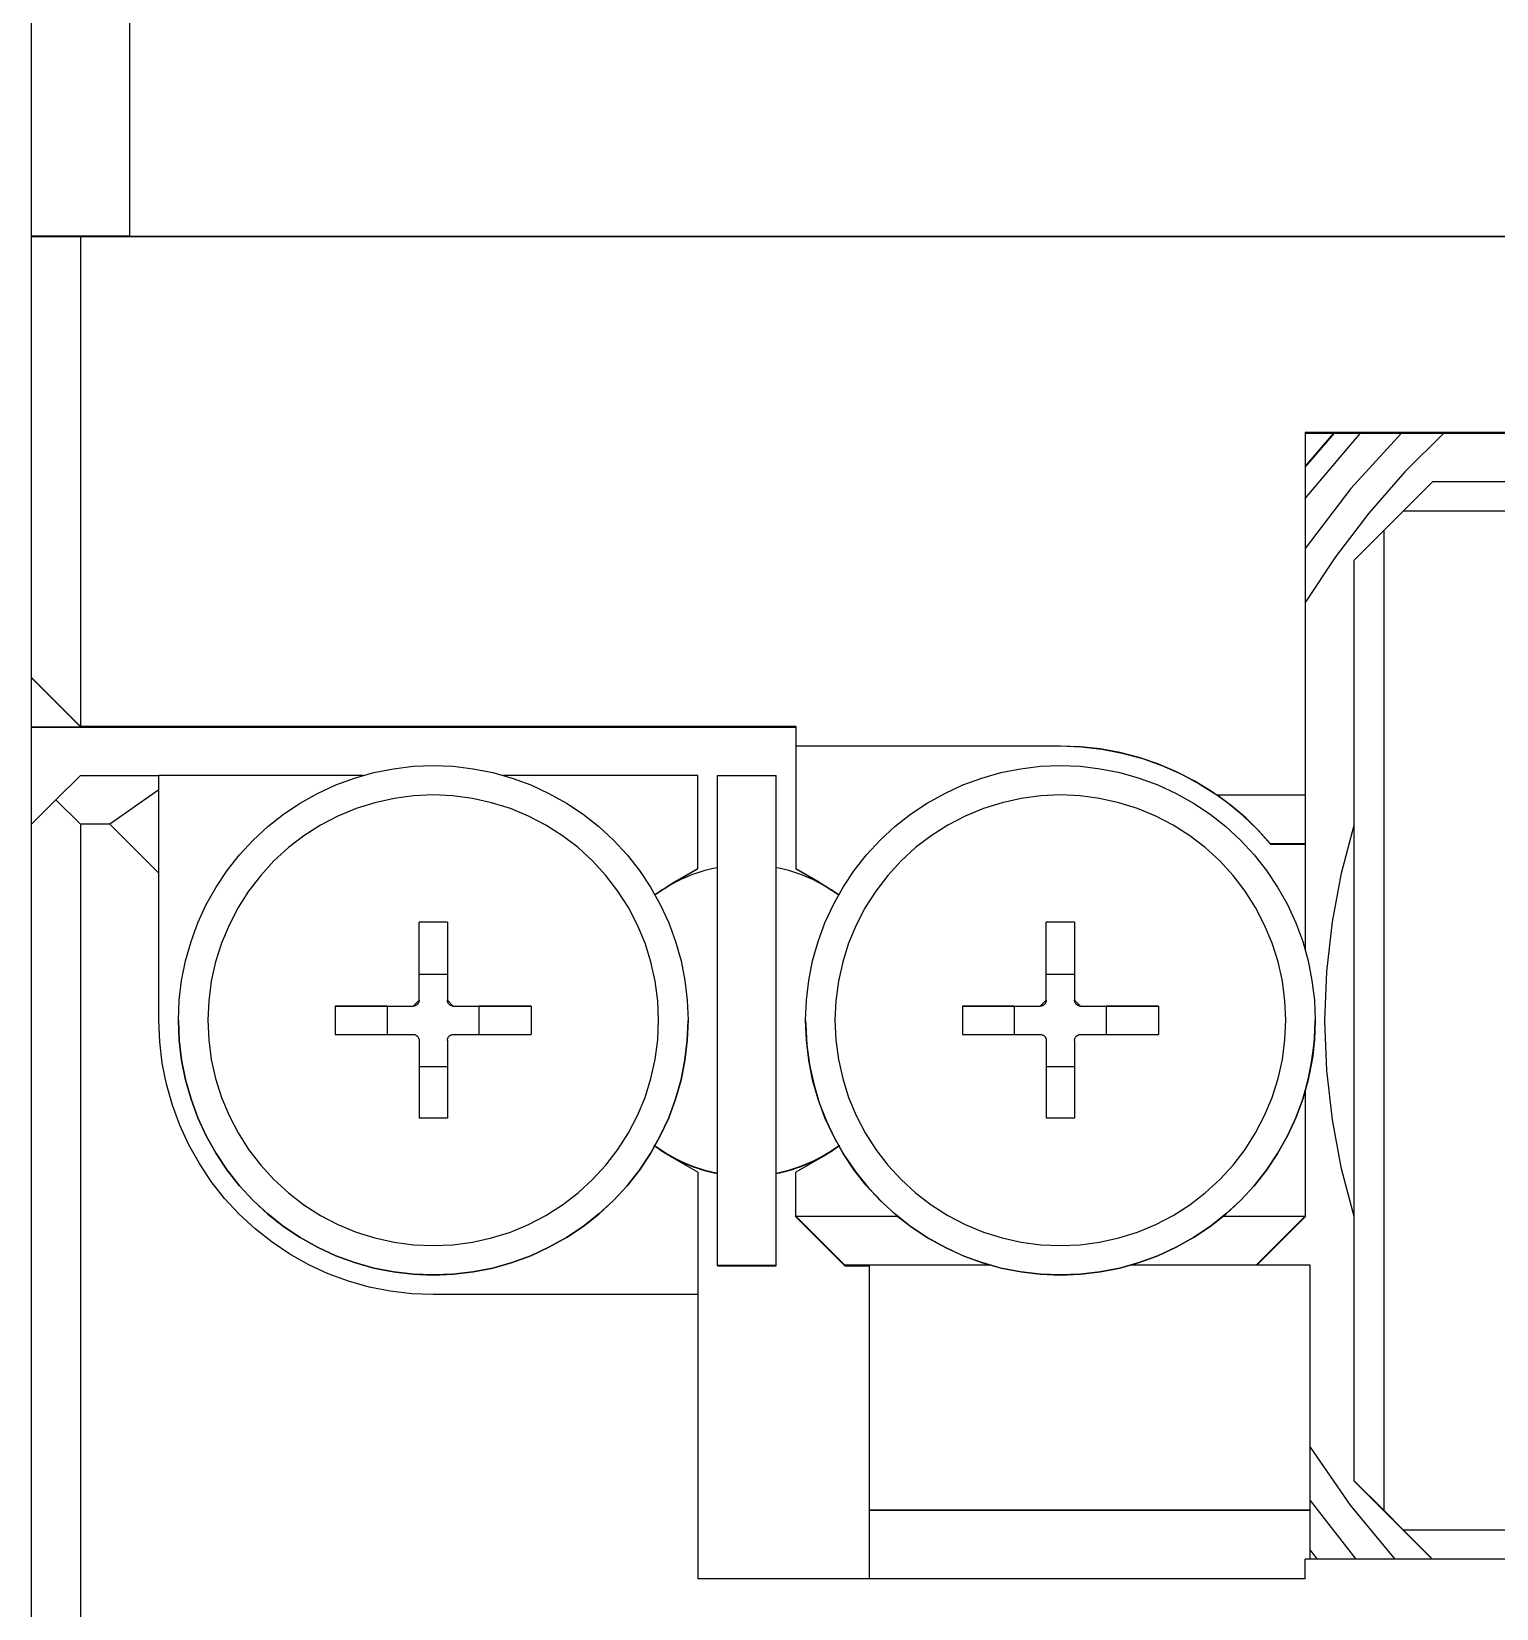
# Model space of a CAD drawing. Extents: x 0 to 634, y -8 to 556.
# Drawn here: x 575.53 to 590.48, y 264.28 to 280.38 of the extents above; entities that cross this region are included whole.
import ezdxf

# ---------------------------------------------------------------- set-up
doc = ezdxf.new("R2010")
doc.units = 0
doc.header["$LTSCALE"] = 0.5
doc.layers.add('MSM_CONTINUOUS', color=7, linetype='CONTINUOUS')

msp = doc.modelspace()

# ---------------------------------------------------------------- linework, layer by layer
at = {"layer": 'MSM_CONTINUOUS'}
for p, q in [((575.526, 278.287), (575.526, 309.287)), ((576.526, 309.287), (576.526, 278.287)), ((576.526, 278.287), (575.526, 278.287)), ((575.526, 273.777), (575.526, 278.287)), ((575.526, 278.283), (615.526, 278.283)), ((576.026, 278.283), (576.026, 273.277)), ((576.526, 278.287), (614.526, 278.287)), ((602.526, 276.283), (588.526, 276.283)), ((588.526, 276.283), (588.526, 270.997)), ((588.526, 275.934), (588.818, 276.277)), ((588.819, 276.277), (588.526, 275.933)), ((588.526, 275.609), (589.09, 276.277)), ((588.526, 276.277), (602.526, 276.277)), ((588.99, 275.71), (589.507, 276.277)), ((589.938, 276.277), (589.542, 275.882)), ((589.542, 275.882), (589.173, 275.46)), ((589.526, 275.481), (589.826, 275.781)), ((589.826, 275.781), (601.226, 275.781)), ((588.99, 275.71), (588.526, 275.098)), ((589.173, 275.46), (588.834, 275.015)), ((589.526, 275.481), (589.326, 275.281)), ((601.526, 275.481), (589.526, 275.481)), ((589.026, 274.981), (589.326, 275.281)), ((589.326, 275.281), (589.326, 265.281)), ((588.834, 275.015), (588.526, 274.547)), ((589.026, 265.579), (589.026, 274.981)), ((575.526, 273.783), (576.026, 273.283)), ((576.026, 273.277), (575.526, 273.777)), ((576.026, 273.277), (575.526, 273.777)), ((575.526, 250.768), (575.526, 273.777)), ((575.526, 273.277), (576.026, 273.277)), ((575.526, 273.276), (583.326, 273.276)), ((583.326, 273.283), (576.026, 273.283)), ((583.326, 273.277), (576.026, 273.277)), ((576.526, 273.282), (576.536, 273.282)), ((576.538, 273.282), (576.526, 273.282)), ((576.526, 273.278), (576.536, 273.278)), ((576.536, 273.278), (576.526, 273.278)), ((576.536, 273.282), (576.563, 273.282)), ((576.536, 273.278), (576.563, 273.278)), ((576.563, 273.278), (576.536, 273.278)), ((576.572, 273.282), (576.538, 273.282)), ((576.563, 273.282), (576.609, 273.282)), ((576.563, 273.278), (576.609, 273.278)), ((576.609, 273.278), (576.563, 273.278)), ((576.629, 273.282), (576.572, 273.282)), ((576.609, 273.282), (576.673, 273.282)), ((576.609, 273.278), (576.673, 273.278)), ((576.673, 273.278), (576.609, 273.278)), ((576.707, 273.282), (576.629, 273.282)), ((576.673, 273.282), (576.755, 273.282)), ((576.673, 273.278), (576.755, 273.278)), ((576.755, 273.278), (576.673, 273.278)), ((576.808, 273.282), (576.707, 273.282)), ((576.755, 273.282), (576.853, 273.282)), ((576.755, 273.278), (576.853, 273.278)), ((576.853, 273.278), (576.755, 273.278)), ((576.928, 273.282), (576.808, 273.282)), ((576.853, 273.282), (576.969, 273.282)), ((576.853, 273.278), (576.969, 273.277)), ((576.969, 273.278), (576.853, 273.278)), ((577.069, 273.282), (576.928, 273.282)), ((576.969, 273.282), (577.099, 273.282)), ((577.099, 273.278), (576.969, 273.278)), ((576.969, 273.277), (577.099, 273.277)), ((577.228, 273.282), (577.069, 273.282)), ((577.099, 273.282), (577.245, 273.282)), ((577.245, 273.278), (577.099, 273.278)), ((577.099, 273.277), (577.245, 273.277)), ((577.405, 273.282), (577.228, 273.282)), ((577.245, 273.282), (577.405, 273.282)), ((577.405, 273.278), (577.245, 273.278)), ((577.245, 273.277), (577.405, 273.277)), ((577.405, 273.282), (577.578, 273.282)), ((577.598, 273.282), (577.405, 273.282)), ((577.578, 273.278), (577.405, 273.278)), ((577.405, 273.277), (577.578, 273.277)), ((577.578, 273.282), (577.763, 273.282)), ((577.763, 273.278), (577.578, 273.278)), ((577.578, 273.277), (577.763, 273.277)), ((577.806, 273.282), (577.598, 273.282)), ((577.763, 273.282), (577.959, 273.282)), ((577.959, 273.278), (577.763, 273.278)), ((577.763, 273.277), (577.959, 273.277)), ((578.026, 273.282), (577.806, 273.282)), ((577.959, 273.282), (578.165, 273.282)), ((578.165, 273.278), (577.959, 273.278)), ((577.959, 273.277), (578.165, 273.277)), ((578.259, 273.282), (578.026, 273.282)), ((578.165, 273.282), (578.378, 273.282)), ((578.378, 273.278), (578.165, 273.278)), ((578.165, 273.277), (578.378, 273.277)), ((578.5, 273.282), (578.259, 273.282)), ((578.378, 273.282), (578.599, 273.282)), ((578.599, 273.278), (578.378, 273.278)), ((578.378, 273.277), (578.599, 273.277)), ((578.75, 273.282), (578.5, 273.282)), ((578.599, 273.282), (578.826, 273.282)), ((578.826, 273.278), (578.599, 273.278)), ((578.599, 273.277), (578.826, 273.277)), ((579.006, 273.282), (578.75, 273.282)), ((578.826, 273.282), (579.057, 273.282)), ((579.057, 273.278), (578.826, 273.278)), ((578.826, 273.277), (579.057, 273.277)), ((579.265, 273.282), (579.006, 273.282)), ((579.057, 273.282), (579.291, 273.282)), ((579.291, 273.278), (579.057, 273.278)), ((579.057, 273.277), (579.291, 273.277)), ((579.526, 273.282), (579.265, 273.282)), ((579.291, 273.282), (579.526, 273.282)), ((579.526, 273.278), (579.291, 273.278)), ((579.291, 273.277), (579.526, 273.277)), ((579.788, 273.282), (579.526, 273.282)), ((579.526, 273.282), (579.762, 273.282)), ((579.762, 273.278), (579.526, 273.278)), ((579.526, 273.277), (579.762, 273.277)), ((579.762, 273.282), (579.996, 273.282)), ((579.996, 273.278), (579.762, 273.278)), ((579.762, 273.277), (579.996, 273.277)), ((580.047, 273.282), (579.788, 273.282)), ((579.996, 273.282), (580.227, 273.282)), ((580.227, 273.278), (579.996, 273.278)), ((579.996, 273.277), (580.227, 273.277)), ((580.303, 273.282), (580.047, 273.282)), ((580.227, 273.282), (580.454, 273.282)), ((580.454, 273.278), (580.227, 273.278)), ((580.227, 273.277), (580.454, 273.277)), ((580.553, 273.282), (580.303, 273.282)), ((580.454, 273.282), (580.675, 273.282)), ((580.675, 273.278), (580.454, 273.278)), ((580.454, 273.277), (580.675, 273.277)), ((580.794, 273.282), (580.553, 273.282)), ((580.675, 273.282), (580.888, 273.282)), ((580.888, 273.278), (580.675, 273.278)), ((580.675, 273.277), (580.888, 273.277)), ((581.026, 273.282), (580.794, 273.282)), ((580.888, 273.282), (581.094, 273.282)), ((581.094, 273.278), (580.888, 273.278)), ((580.888, 273.277), (581.094, 273.277)), ((581.247, 273.282), (581.026, 273.282)), ((581.094, 273.282), (581.29, 273.282)), ((581.29, 273.278), (581.094, 273.278)), ((581.094, 273.277), (581.29, 273.277)), ((581.455, 273.282), (581.247, 273.282)), ((581.29, 273.282), (581.475, 273.282)), ((581.475, 273.278), (581.29, 273.278)), ((581.29, 273.277), (581.475, 273.277)), ((581.648, 273.282), (581.455, 273.282)), ((581.475, 273.282), (581.648, 273.282)), ((581.648, 273.278), (581.475, 273.278)), ((581.475, 273.277), (581.648, 273.277)), ((581.648, 273.282), (581.808, 273.282)), ((581.825, 273.282), (581.648, 273.282)), ((581.808, 273.278), (581.648, 273.278)), ((581.648, 273.277), (581.808, 273.277)), ((581.808, 273.282), (581.954, 273.282)), ((581.954, 273.278), (581.808, 273.278)), ((581.808, 273.277), (581.954, 273.277)), ((581.984, 273.282), (581.825, 273.282)), ((581.954, 273.282), (582.084, 273.282)), ((582.084, 273.278), (581.954, 273.278)), ((581.954, 273.277), (582.084, 273.277)), ((582.125, 273.282), (581.984, 273.282)), ((582.084, 273.282), (582.199, 273.282)), ((582.084, 273.277), (582.199, 273.278)), ((582.199, 273.278), (582.084, 273.278)), ((582.245, 273.282), (582.125, 273.282)), ((582.199, 273.282), (582.298, 273.282)), ((582.199, 273.278), (582.298, 273.278)), ((582.298, 273.278), (582.199, 273.278)), ((582.346, 273.282), (582.245, 273.282)), ((582.298, 273.282), (582.38, 273.282)), ((582.298, 273.278), (582.38, 273.278)), ((582.38, 273.278), (582.298, 273.278)), ((582.424, 273.282), (582.346, 273.282)), ((582.38, 273.282), (582.444, 273.282)), ((582.38, 273.278), (582.444, 273.278)), ((582.444, 273.278), (582.38, 273.278)), ((582.481, 273.282), (582.424, 273.282)), ((582.444, 273.282), (582.49, 273.282)), ((582.444, 273.278), (582.49, 273.278)), ((582.49, 273.278), (582.444, 273.278)), ((582.515, 273.282), (582.481, 273.282)), ((582.49, 273.282), (582.517, 273.282)), ((582.49, 273.278), (582.517, 273.278)), ((582.517, 273.278), (582.49, 273.278)), ((582.526, 273.282), (582.515, 273.282)), ((582.517, 273.282), (582.526, 273.282)), ((582.517, 273.278), (582.526, 273.278)), ((582.526, 273.278), (582.517, 273.278)), ((583.326, 273.283), (583.326, 271.827)), ((583.326, 273.083), (586.026, 273.083)), ((586.026, 273.082), (583.326, 273.082)), ((586.026, 273.083), (586.239, 273.075)), ((586.026, 273.083), (586.026, 273.082)), ((586.23, 273.075), (586.026, 273.082)), ((586.432, 273.053), (586.23, 273.075)), ((586.239, 273.075), (586.45, 273.05)), ((586.632, 273.016), (586.432, 273.053)), ((586.45, 273.05), (586.658, 273.01)), ((586.829, 272.965), (586.632, 273.016)), ((586.658, 273.01), (586.863, 272.955)), ((579.02, 272.811), (579.22, 272.851)), ((579.22, 272.851), (579.422, 272.875)), ((579.422, 272.875), (579.626, 272.883)), ((579.626, 272.883), (579.83, 272.875)), ((579.83, 272.875), (580.033, 272.851)), ((580.033, 272.851), (580.233, 272.811)), ((585.42, 272.811), (585.62, 272.851)), ((585.62, 272.851), (585.822, 272.875)), ((585.822, 272.875), (586.026, 272.883)), ((586.026, 272.883), (586.23, 272.875)), ((586.23, 272.875), (586.433, 272.851)), ((586.433, 272.851), (586.633, 272.811)), ((587.022, 272.899), (586.829, 272.965)), ((586.863, 272.955), (587.063, 272.884)), ((587.21, 272.82), (587.022, 272.899)), ((587.063, 272.884), (587.257, 272.798)), ((575.776, 272.533), (576.026, 272.783)), ((576.026, 272.783), (576.826, 272.783)), ((576.826, 270.283), (576.826, 272.783)), ((578.912, 272.782), (576.826, 272.782)), ((578.446, 272.599), (578.632, 272.685)), ((578.632, 272.685), (578.823, 272.755)), ((578.823, 272.755), (579.02, 272.811)), ((580.233, 272.811), (580.43, 272.755)), ((582.326, 272.782), (580.341, 272.782)), ((580.43, 272.755), (580.621, 272.685)), ((580.621, 272.685), (580.807, 272.599)), ((582.326, 271.828), (582.326, 272.782)), ((582.526, 272.782), (583.126, 272.782)), ((582.526, 267.778), (582.526, 272.782)), ((583.126, 267.778), (583.126, 272.782)), ((584.846, 272.599), (585.032, 272.685)), ((585.032, 272.685), (585.223, 272.755)), ((585.223, 272.755), (585.42, 272.811)), ((586.633, 272.811), (586.83, 272.755)), ((586.83, 272.755), (587.021, 272.685)), ((587.021, 272.685), (587.207, 272.599)), ((587.391, 272.727), (587.21, 272.82)), ((587.257, 272.798), (587.444, 272.697)), ((587.565, 272.622), (587.391, 272.727)), ((587.444, 272.697), (587.623, 272.583)), ((575.776, 272.533), (575.526, 272.283)), ((576.026, 272.283), (575.776, 272.533)), ((576.826, 272.636), (576.326, 272.283)), ((578.268, 272.499), (578.446, 272.599)), ((579.227, 272.548), (579.031, 272.504)), ((579.426, 272.574), (579.227, 272.548)), ((579.626, 272.583), (579.426, 272.574)), ((579.827, 272.574), (579.626, 272.583)), ((580.026, 272.548), (579.827, 272.574)), ((580.222, 272.504), (580.026, 272.548)), ((580.807, 272.599), (580.985, 272.499)), ((584.668, 272.499), (584.846, 272.599)), ((585.627, 272.548), (585.431, 272.504)), ((585.826, 272.574), (585.627, 272.548)), ((586.026, 272.583), (585.826, 272.574)), ((586.227, 272.574), (586.026, 272.583)), ((586.426, 272.548), (586.227, 272.574)), ((586.622, 272.504), (586.426, 272.548)), ((587.207, 272.599), (587.385, 272.499)), ((587.731, 272.504), (587.565, 272.622)), ((587.772, 272.472), (587.623, 272.583)), ((587.623, 272.583), (588.526, 272.583)), ((577.938, 272.26), (578.098, 272.386)), ((578.098, 272.386), (578.268, 272.499)), ((578.654, 272.367), (578.476, 272.274)), ((578.84, 272.444), (578.654, 272.367)), ((579.031, 272.504), (578.84, 272.444)), ((580.413, 272.444), (580.222, 272.504)), ((580.599, 272.367), (580.413, 272.444)), ((580.776, 272.274), (580.599, 272.367)), ((580.985, 272.499), (581.155, 272.386)), ((581.155, 272.386), (581.315, 272.26)), ((584.338, 272.26), (584.498, 272.386)), ((584.498, 272.386), (584.668, 272.499)), ((585.054, 272.367), (584.876, 272.274)), ((585.24, 272.444), (585.054, 272.367)), ((585.431, 272.504), (585.24, 272.444)), ((586.813, 272.444), (586.622, 272.504)), ((586.999, 272.367), (586.813, 272.444)), ((587.176, 272.274), (586.999, 272.367)), ((587.385, 272.499), (587.555, 272.386)), ((587.555, 272.386), (587.715, 272.26)), ((587.888, 272.374), (587.731, 272.504)), ((587.914, 272.351), (587.772, 272.472)), ((588.035, 272.234), (587.888, 272.374)), ((576.026, 272.283), (576.026, 260.783)), ((576.326, 272.283), (576.026, 272.283)), ((576.326, 272.283), (576.826, 271.783)), ((577.788, 272.121), (577.938, 272.26)), ((578.476, 272.274), (578.307, 272.167)), ((580.946, 272.167), (580.776, 272.274)), ((581.315, 272.26), (581.465, 272.121)), ((584.188, 272.121), (584.338, 272.26)), ((584.876, 272.274), (584.707, 272.167)), ((587.346, 272.167), (587.176, 272.274)), ((587.715, 272.26), (587.865, 272.121)), ((588.047, 272.221), (587.914, 272.351)), ((588.171, 272.082), (588.035, 272.234)), ((588.171, 272.083), (588.047, 272.221)), ((588.896, 271.784), (589.026, 272.274)), ((577.649, 271.971), (577.788, 272.121)), ((578.148, 272.045), (578, 271.909)), ((578.307, 272.167), (578.148, 272.045)), ((581.105, 272.045), (580.946, 272.167)), ((581.253, 271.909), (581.105, 272.045)), ((581.465, 272.121), (581.604, 271.971)), ((584.049, 271.971), (584.188, 272.121)), ((584.548, 272.045), (584.4, 271.909)), ((584.707, 272.167), (584.548, 272.045)), ((587.505, 272.045), (587.346, 272.167)), ((587.653, 271.909), (587.505, 272.045)), ((587.865, 272.121), (588.004, 271.971)), ((588.171, 272.083), (588.171, 272.082)), ((588.526, 272.083), (588.171, 272.083)), ((588.171, 272.082), (588.526, 272.082)), ((577.523, 271.811), (577.649, 271.971)), ((578, 271.909), (577.865, 271.761)), ((581.388, 271.761), (581.253, 271.909)), ((581.604, 271.971), (581.73, 271.811)), ((583.923, 271.811), (584.049, 271.971)), ((584.4, 271.909), (584.265, 271.761)), ((587.788, 271.761), (587.653, 271.909)), ((588.004, 271.971), (588.13, 271.811)), ((577.41, 271.641), (577.523, 271.811)), ((577.865, 271.761), (577.742, 271.602)), ((581.511, 271.602), (581.388, 271.761)), ((581.73, 271.811), (581.843, 271.641)), ((582.066, 271.683), (582.326, 271.833)), ((582.066, 271.678), (582.326, 271.828)), ((583.326, 271.833), (583.55, 271.704)), ((583.326, 271.827), (583.55, 271.699)), ((583.81, 271.641), (583.923, 271.811)), ((584.265, 271.761), (584.142, 271.602)), ((587.911, 271.602), (587.788, 271.761)), ((588.13, 271.811), (588.243, 271.641)), ((588.802, 271.286), (588.896, 271.784)), ((577.31, 271.463), (577.41, 271.641)), ((577.742, 271.602), (577.635, 271.433)), ((581.618, 271.433), (581.511, 271.602)), ((581.843, 271.641), (581.943, 271.463)), ((581.888, 271.565), (582.066, 271.683)), ((581.985, 271.628), (582.066, 271.678)), ((582.066, 271.683), (582.066, 271.678)), ((583.55, 271.704), (583.765, 271.565)), ((583.55, 271.699), (583.55, 271.704)), ((583.55, 271.699), (583.668, 271.628)), ((583.71, 271.463), (583.81, 271.641)), ((584.142, 271.602), (584.035, 271.433)), ((588.018, 271.433), (587.911, 271.602)), ((588.243, 271.641), (588.343, 271.463)), ((577.224, 271.278), (577.31, 271.463)), ((577.635, 271.433), (577.542, 271.255)), ((581.711, 271.255), (581.618, 271.433)), ((581.943, 271.463), (582.029, 271.278)), ((583.624, 271.278), (583.71, 271.463)), ((584.035, 271.433), (583.942, 271.255)), ((588.111, 271.255), (588.018, 271.433)), ((588.343, 271.463), (588.429, 271.278)), ((577.154, 271.086), (577.224, 271.278)), ((577.542, 271.255), (577.465, 271.069)), ((579.771, 271.283), (579.481, 271.283)), ((579.481, 270.487), (579.481, 271.283)), ((579.771, 271.283), (579.771, 270.487)), ((581.788, 271.069), (581.711, 271.255)), ((582.029, 271.278), (582.099, 271.086)), ((583.554, 271.086), (583.624, 271.278)), ((583.942, 271.255), (583.865, 271.069)), ((586.171, 271.283), (585.881, 271.283)), ((585.881, 270.487), (585.881, 271.283)), ((586.171, 271.283), (586.171, 270.487)), ((588.188, 271.069), (588.111, 271.255)), ((588.429, 271.278), (588.499, 271.086)), ((588.745, 270.782), (588.802, 271.286)), ((577.098, 270.89), (577.154, 271.086)), ((577.465, 271.069), (577.405, 270.878)), ((581.848, 270.878), (581.788, 271.069)), ((582.099, 271.086), (582.155, 270.89)), ((583.498, 270.89), (583.554, 271.086)), ((583.865, 271.069), (583.805, 270.878)), ((588.248, 270.878), (588.188, 271.069)), ((588.499, 271.086), (588.555, 270.89)), ((577.058, 270.689), (577.098, 270.89)), ((577.405, 270.878), (577.361, 270.682)), ((579.481, 270.752), (579.771, 270.752)), ((581.892, 270.682), (581.848, 270.878)), ((582.155, 270.89), (582.194, 270.689)), ((583.458, 270.689), (583.498, 270.89)), ((583.805, 270.878), (583.761, 270.682)), ((585.881, 270.752), (586.171, 270.752)), ((588.292, 270.682), (588.248, 270.878)), ((588.555, 270.89), (588.594, 270.689)), ((588.726, 270.276), (588.745, 270.782)), ((577.034, 270.487), (577.058, 270.689)), ((577.361, 270.682), (577.335, 270.483)), ((581.918, 270.483), (581.892, 270.682)), ((582.194, 270.689), (582.218, 270.487)), ((583.434, 270.487), (583.458, 270.689)), ((583.761, 270.682), (583.735, 270.483)), ((588.318, 270.483), (588.292, 270.682)), ((588.594, 270.689), (588.618, 270.487)), ((577.026, 270.283), (577.034, 270.487)), ((577.335, 270.483), (577.326, 270.283)), ((578.626, 270.428), (579.421, 270.428)), ((578.626, 270.428), (578.626, 270.138)), ((579.156, 270.427), (578.626, 270.428)), ((579.156, 270.427), (579.156, 270.137)), ((579.156, 270.427), (579.421, 270.427)), ((579.421, 270.427), (579.481, 270.487)), ((579.426, 270.428), (579.421, 270.428)), ((579.421, 270.428), (579.421, 270.427)), ((579.431, 270.428), (579.426, 270.428)), ((579.435, 270.429), (579.431, 270.428)), ((579.44, 270.431), (579.435, 270.429)), ((579.444, 270.432), (579.44, 270.431)), ((579.449, 270.434), (579.444, 270.432)), ((579.453, 270.436), (579.449, 270.434)), ((579.457, 270.439), (579.453, 270.436)), ((579.46, 270.442), (579.457, 270.439)), ((579.464, 270.445), (579.46, 270.442)), ((579.467, 270.449), (579.464, 270.445)), ((579.47, 270.452), (579.467, 270.449)), ((579.473, 270.456), (579.47, 270.452)), ((579.475, 270.46), (579.473, 270.456)), ((579.477, 270.465), (579.475, 270.46)), ((579.479, 270.469), (579.477, 270.465)), ((579.48, 270.474), (579.479, 270.469)), ((579.481, 270.478), (579.48, 270.474)), ((579.481, 270.488), (579.481, 270.483)), ((579.481, 270.483), (579.481, 270.478)), ((579.772, 270.483), (579.771, 270.488)), ((579.771, 270.487), (579.831, 270.427)), ((579.772, 270.478), (579.772, 270.483)), ((579.773, 270.474), (579.772, 270.478)), ((579.774, 270.469), (579.773, 270.474)), ((579.776, 270.465), (579.774, 270.469)), ((579.778, 270.46), (579.776, 270.465)), ((579.78, 270.456), (579.778, 270.46)), ((579.783, 270.452), (579.78, 270.456)), ((579.786, 270.449), (579.783, 270.452)), ((579.789, 270.445), (579.786, 270.449)), ((579.793, 270.442), (579.789, 270.445)), ((579.796, 270.439), (579.793, 270.442)), ((579.8, 270.436), (579.796, 270.439)), ((579.804, 270.434), (579.8, 270.436)), ((579.809, 270.432), (579.804, 270.434)), ((579.813, 270.431), (579.809, 270.432)), ((579.817, 270.429), (579.813, 270.431)), ((579.822, 270.428), (579.817, 270.429)), ((579.827, 270.428), (579.822, 270.428)), ((579.831, 270.428), (579.827, 270.428)), ((579.831, 270.428), (580.626, 270.428)), ((579.831, 270.427), (579.831, 270.428)), ((579.831, 270.427), (580.096, 270.427)), ((580.626, 270.428), (580.096, 270.427)), ((580.096, 270.137), (580.096, 270.427)), ((580.626, 270.428), (580.626, 270.138)), ((581.926, 270.283), (581.918, 270.483)), ((582.218, 270.487), (582.226, 270.283)), ((583.426, 270.283), (583.434, 270.487)), ((583.735, 270.483), (583.726, 270.283)), ((585.026, 270.428), (585.821, 270.428)), ((585.026, 270.428), (585.026, 270.138)), ((585.556, 270.427), (585.026, 270.428)), ((585.556, 270.427), (585.556, 270.137)), ((585.556, 270.427), (585.821, 270.427)), ((585.821, 270.427), (585.881, 270.487)), ((585.826, 270.428), (585.821, 270.428)), ((585.821, 270.428), (585.821, 270.427)), ((585.831, 270.428), (585.826, 270.428)), ((585.835, 270.429), (585.831, 270.428)), ((585.84, 270.431), (585.835, 270.429)), ((585.844, 270.432), (585.84, 270.431)), ((585.849, 270.434), (585.844, 270.432)), ((585.853, 270.436), (585.849, 270.434)), ((585.857, 270.439), (585.853, 270.436)), ((585.86, 270.442), (585.857, 270.439)), ((585.864, 270.445), (585.86, 270.442)), ((585.867, 270.449), (585.864, 270.445)), ((585.87, 270.452), (585.867, 270.449)), ((585.873, 270.456), (585.87, 270.452)), ((585.875, 270.46), (585.873, 270.456)), ((585.877, 270.465), (585.875, 270.46)), ((585.879, 270.469), (585.877, 270.465)), ((585.88, 270.474), (585.879, 270.469)), ((585.881, 270.478), (585.88, 270.474)), ((585.881, 270.488), (585.881, 270.483)), ((585.881, 270.483), (585.881, 270.478)), ((586.172, 270.483), (586.171, 270.488)), ((586.171, 270.487), (586.231, 270.427)), ((586.172, 270.478), (586.172, 270.483)), ((586.173, 270.474), (586.172, 270.478)), ((586.174, 270.469), (586.173, 270.474)), ((586.176, 270.465), (586.174, 270.469)), ((586.178, 270.46), (586.176, 270.465)), ((586.18, 270.456), (586.178, 270.46)), ((586.183, 270.452), (586.18, 270.456)), ((586.186, 270.449), (586.183, 270.452)), ((586.189, 270.445), (586.186, 270.449)), ((586.193, 270.442), (586.189, 270.445)), ((586.196, 270.439), (586.193, 270.442)), ((586.2, 270.436), (586.196, 270.439)), ((586.204, 270.434), (586.2, 270.436)), ((586.209, 270.432), (586.204, 270.434)), ((586.213, 270.431), (586.209, 270.432)), ((586.217, 270.429), (586.213, 270.431)), ((586.222, 270.428), (586.217, 270.429)), ((586.227, 270.428), (586.222, 270.428)), ((586.231, 270.428), (586.227, 270.428)), ((586.231, 270.428), (587.026, 270.428)), ((586.231, 270.427), (586.231, 270.428)), ((586.231, 270.427), (586.496, 270.427)), ((587.026, 270.428), (586.496, 270.427)), ((586.496, 270.137), (586.496, 270.427)), ((587.026, 270.428), (587.026, 270.138)), ((588.326, 270.283), (588.318, 270.483)), ((588.618, 270.487), (588.626, 270.283)), ((576.835, 270.063), (576.826, 270.283)), ((577.034, 270.079), (577.026, 270.283)), ((577.026, 270.282), (577.034, 270.078)), ((577.326, 270.283), (577.335, 270.082)), ((581.918, 270.082), (581.926, 270.283)), ((582.226, 270.283), (582.218, 270.079)), ((582.218, 270.078), (582.226, 270.282)), ((583.434, 270.079), (583.426, 270.283)), ((583.426, 270.282), (583.427, 270.232)), ((583.726, 270.283), (583.735, 270.082)), ((588.318, 270.082), (588.326, 270.283)), ((588.626, 270.283), (588.618, 270.079)), ((588.618, 270.078), (588.626, 270.282)), ((588.626, 270.277), (588.62, 270.097)), ((588.62, 270.097), (588.626, 270.277)), ((588.745, 269.77), (588.726, 270.276)), ((578.626, 270.138), (579.421, 270.138)), ((579.421, 270.138), (579.426, 270.137)), ((579.426, 270.137), (579.431, 270.137)), ((579.431, 270.137), (579.435, 270.136)), ((579.435, 270.136), (579.44, 270.135)), ((579.44, 270.135), (579.444, 270.133)), ((579.444, 270.133), (579.449, 270.131)), ((579.449, 270.131), (579.453, 270.129)), ((579.453, 270.129), (579.457, 270.126)), ((579.457, 270.126), (579.46, 270.123)), ((579.46, 270.123), (579.464, 270.12)), ((579.464, 270.12), (579.467, 270.117)), ((579.467, 270.117), (579.47, 270.113)), ((579.47, 270.113), (579.473, 270.109)), ((579.473, 270.109), (579.475, 270.105)), ((579.475, 270.105), (579.477, 270.101)), ((579.477, 270.101), (579.479, 270.096)), ((579.774, 270.096), (579.776, 270.101)), ((579.776, 270.101), (579.778, 270.105)), ((579.778, 270.105), (579.78, 270.109)), ((579.78, 270.109), (579.783, 270.113)), ((579.783, 270.113), (579.786, 270.117)), ((579.786, 270.117), (579.789, 270.12)), ((579.789, 270.12), (579.793, 270.123)), ((579.793, 270.123), (579.796, 270.126)), ((579.796, 270.126), (579.8, 270.129)), ((579.8, 270.129), (579.804, 270.131)), ((579.804, 270.131), (579.809, 270.133)), ((579.809, 270.133), (579.813, 270.135)), ((579.813, 270.135), (579.817, 270.136)), ((579.817, 270.136), (579.822, 270.137)), ((579.822, 270.137), (579.827, 270.137)), ((579.827, 270.137), (579.831, 270.138)), ((579.831, 270.138), (580.626, 270.138)), ((583.427, 270.232), (583.439, 270.031)), ((585.026, 270.138), (585.821, 270.138)), ((585.821, 270.138), (585.826, 270.137)), ((585.826, 270.137), (585.831, 270.137)), ((585.831, 270.137), (585.835, 270.136)), ((585.835, 270.136), (585.84, 270.135)), ((585.84, 270.135), (585.844, 270.133)), ((585.844, 270.133), (585.849, 270.131)), ((585.849, 270.131), (585.853, 270.129)), ((585.853, 270.129), (585.857, 270.126)), ((585.857, 270.126), (585.86, 270.123)), ((585.86, 270.123), (585.864, 270.12)), ((585.864, 270.12), (585.867, 270.117)), ((585.867, 270.117), (585.87, 270.113)), ((585.87, 270.113), (585.873, 270.109)), ((585.873, 270.109), (585.875, 270.105)), ((585.875, 270.105), (585.877, 270.101)), ((585.877, 270.101), (585.879, 270.096)), ((586.174, 270.096), (586.176, 270.101)), ((586.176, 270.101), (586.178, 270.105)), ((586.178, 270.105), (586.18, 270.109)), ((586.18, 270.109), (586.183, 270.113)), ((586.183, 270.113), (586.186, 270.117)), ((586.186, 270.117), (586.189, 270.12)), ((586.189, 270.12), (586.193, 270.123)), ((586.193, 270.123), (586.196, 270.126)), ((586.196, 270.126), (586.2, 270.129)), ((586.2, 270.129), (586.204, 270.131)), ((586.204, 270.131), (586.209, 270.133)), ((586.209, 270.133), (586.213, 270.135)), ((586.213, 270.135), (586.217, 270.136)), ((586.217, 270.136), (586.222, 270.137)), ((586.222, 270.137), (586.227, 270.137)), ((586.227, 270.137), (586.231, 270.138)), ((586.231, 270.138), (587.026, 270.138)), ((576.861, 269.845), (576.835, 270.063)), ((577.058, 269.876), (577.034, 270.079)), ((577.034, 270.078), (577.058, 269.876)), ((577.335, 270.082), (577.361, 269.883)), ((579.479, 270.096), (579.48, 270.092)), ((579.48, 270.092), (579.481, 270.087)), ((579.481, 270.087), (579.481, 270.082)), ((579.481, 270.082), (579.481, 270.078)), ((579.481, 270.078), (579.481, 269.283)), ((579.771, 270.078), (579.772, 270.082)), ((579.771, 270.078), (579.771, 269.283)), ((579.772, 270.087), (579.773, 270.092)), ((579.772, 270.082), (579.772, 270.087)), ((579.773, 270.092), (579.774, 270.096)), ((581.892, 269.883), (581.918, 270.082)), ((582.218, 270.079), (582.194, 269.876)), ((582.194, 269.876), (582.218, 270.078)), ((583.458, 269.876), (583.434, 270.079)), ((583.439, 270.031), (583.466, 269.831)), ((583.735, 270.082), (583.761, 269.883)), ((585.879, 270.096), (585.88, 270.092)), ((585.88, 270.092), (585.881, 270.087)), ((585.881, 270.087), (585.881, 270.082)), ((585.881, 270.082), (585.881, 270.078)), ((585.881, 270.078), (585.881, 269.283)), ((586.171, 270.078), (586.172, 270.082)), ((586.171, 270.078), (586.171, 269.283)), ((586.172, 270.087), (586.173, 270.092)), ((586.172, 270.082), (586.172, 270.087)), ((586.173, 270.092), (586.174, 270.096)), ((588.292, 269.883), (588.318, 270.082)), ((588.618, 270.079), (588.594, 269.876)), ((588.594, 269.876), (588.618, 270.078)), ((588.62, 270.097), (588.601, 269.917)), ((588.601, 269.917), (588.62, 270.097)), ((576.904, 269.629), (576.861, 269.845)), ((577.098, 269.676), (577.058, 269.876)), ((577.058, 269.876), (577.098, 269.676)), ((577.361, 269.883), (577.405, 269.687)), ((579.481, 269.812), (579.771, 269.812)), ((581.848, 269.687), (581.892, 269.883)), ((582.194, 269.876), (582.155, 269.676)), ((582.155, 269.676), (582.194, 269.876)), ((583.498, 269.676), (583.458, 269.876)), ((583.466, 269.831), (583.509, 269.634)), ((583.761, 269.883), (583.805, 269.687)), ((585.881, 269.812), (586.171, 269.812)), ((588.248, 269.687), (588.292, 269.883)), ((588.594, 269.876), (588.555, 269.676)), ((588.555, 269.676), (588.594, 269.876)), ((588.601, 269.917), (588.57, 269.739)), ((588.57, 269.739), (588.601, 269.917)), ((576.964, 269.417), (576.904, 269.629)), ((577.154, 269.479), (577.098, 269.676)), ((577.098, 269.676), (577.154, 269.479)), ((577.405, 269.687), (577.465, 269.496)), ((581.788, 269.496), (581.848, 269.687)), ((582.155, 269.676), (582.099, 269.479)), ((582.099, 269.479), (582.155, 269.676)), ((583.554, 269.479), (583.498, 269.676)), ((583.509, 269.634), (583.566, 269.441)), ((583.805, 269.687), (583.865, 269.496)), ((588.188, 269.496), (588.248, 269.687)), ((588.555, 269.676), (588.499, 269.479)), ((588.499, 269.479), (588.555, 269.676)), ((588.57, 269.739), (588.526, 269.563)), ((588.526, 269.563), (588.57, 269.739)), ((588.802, 269.266), (588.745, 269.77)), ((577.224, 269.288), (577.154, 269.479)), ((577.154, 269.479), (577.224, 269.288)), ((577.465, 269.496), (577.542, 269.311)), ((581.711, 269.311), (581.788, 269.496)), ((582.099, 269.479), (582.029, 269.288)), ((582.029, 269.288), (582.099, 269.479)), ((583.624, 269.288), (583.554, 269.479)), ((583.865, 269.496), (583.942, 269.311)), ((588.111, 269.311), (588.188, 269.496)), ((588.499, 269.479), (588.429, 269.288)), ((588.429, 269.288), (588.499, 269.479)), ((588.526, 269.568), (588.526, 268.277)), ((577.04, 269.211), (576.964, 269.417)), ((577.542, 269.311), (577.635, 269.133)), ((581.618, 269.133), (581.711, 269.311)), ((583.566, 269.441), (583.639, 269.253)), ((583.942, 269.311), (584.035, 269.133)), ((588.018, 269.133), (588.111, 269.311)), ((577.132, 269.011), (577.04, 269.211)), ((577.31, 269.102), (577.224, 269.288)), ((577.224, 269.288), (577.31, 269.102)), ((579.771, 269.283), (579.481, 269.283)), ((582.029, 269.288), (581.943, 269.102)), ((581.943, 269.102), (582.029, 269.288)), ((583.71, 269.102), (583.624, 269.288)), ((583.639, 269.253), (583.726, 269.071)), ((586.171, 269.283), (585.881, 269.283)), ((588.429, 269.288), (588.343, 269.102)), ((588.343, 269.102), (588.429, 269.288)), ((588.896, 268.768), (588.802, 269.266)), ((577.239, 268.82), (577.132, 269.011)), ((577.41, 268.924), (577.31, 269.102)), ((577.31, 269.102), (577.41, 268.924)), ((577.635, 269.133), (577.742, 268.963)), ((581.511, 268.963), (581.618, 269.133)), ((581.943, 269.102), (581.843, 268.924)), ((581.843, 268.924), (581.943, 269.102)), ((582.066, 268.882), (581.902, 268.99)), ((583.751, 268.99), (583.623, 268.903)), ((583.81, 268.924), (583.71, 269.102)), ((583.726, 269.071), (583.827, 268.896)), ((584.035, 269.133), (584.142, 268.963)), ((587.911, 268.963), (588.018, 269.133)), ((588.343, 269.102), (588.243, 268.924)), ((588.243, 268.924), (588.343, 269.102)), ((577.361, 268.637), (577.239, 268.82)), ((577.523, 268.754), (577.41, 268.924)), ((577.41, 268.924), (577.523, 268.754)), ((577.742, 268.963), (577.865, 268.804)), ((581.388, 268.804), (581.511, 268.963)), ((581.843, 268.924), (581.73, 268.754)), ((581.73, 268.754), (581.843, 268.924)), ((582.326, 268.732), (582.066, 268.882)), ((583.623, 268.903), (583.326, 268.732)), ((583.923, 268.754), (583.81, 268.924)), ((583.827, 268.896), (583.941, 268.73)), ((584.142, 268.963), (584.265, 268.804)), ((587.788, 268.804), (587.911, 268.963)), ((588.243, 268.924), (588.13, 268.754)), ((588.13, 268.754), (588.243, 268.924)), ((577.649, 268.594), (577.523, 268.754)), ((577.523, 268.754), (577.649, 268.594)), ((577.865, 268.804), (578, 268.656)), ((578, 268.656), (578.148, 268.521)), ((581.105, 268.521), (581.253, 268.656)), ((581.253, 268.656), (581.388, 268.804)), ((581.73, 268.754), (581.604, 268.594)), ((581.604, 268.594), (581.73, 268.754)), ((582.326, 268.732), (582.326, 264.583)), ((583.326, 268.277), (583.326, 268.732)), ((584.049, 268.594), (583.923, 268.754)), ((583.941, 268.73), (584.067, 268.573)), ((584.265, 268.804), (584.4, 268.656)), ((584.4, 268.656), (584.548, 268.521)), ((587.505, 268.521), (587.653, 268.656)), ((587.653, 268.656), (587.788, 268.804)), ((588.13, 268.754), (588.004, 268.594)), ((588.004, 268.594), (588.13, 268.754)), ((589.026, 268.279), (588.896, 268.768)), ((577.497, 268.464), (577.361, 268.637)), ((577.788, 268.444), (577.649, 268.594)), ((577.649, 268.594), (577.788, 268.444)), ((578.148, 268.521), (578.307, 268.399)), ((580.946, 268.399), (581.105, 268.521)), ((581.604, 268.594), (581.465, 268.444)), ((581.465, 268.444), (581.604, 268.594)), ((584.188, 268.444), (584.049, 268.594)), ((584.067, 268.573), (584.206, 268.426)), ((584.548, 268.521), (584.707, 268.399)), ((587.346, 268.399), (587.505, 268.521)), ((588.004, 268.594), (587.865, 268.444)), ((587.865, 268.444), (588.004, 268.594)), ((577.647, 268.303), (577.497, 268.464)), ((577.938, 268.306), (577.788, 268.444)), ((577.788, 268.444), (577.938, 268.305)), ((578.307, 268.399), (578.476, 268.291)), ((580.776, 268.291), (580.946, 268.399)), ((581.465, 268.444), (581.315, 268.306)), ((581.315, 268.305), (581.465, 268.444)), ((584.338, 268.306), (584.188, 268.444)), ((584.206, 268.426), (584.355, 268.291)), ((584.707, 268.399), (584.876, 268.291)), ((587.176, 268.291), (587.346, 268.399)), ((587.865, 268.444), (587.715, 268.306)), ((587.715, 268.305), (587.865, 268.444)), ((577.808, 268.154), (577.647, 268.303)), ((578.098, 268.179), (577.938, 268.306)), ((577.938, 268.305), (578.098, 268.179)), ((578.268, 268.066), (578.098, 268.179)), ((578.098, 268.179), (578.268, 268.066)), ((578.476, 268.291), (578.654, 268.198)), ((578.654, 268.198), (578.84, 268.121)), ((580.413, 268.121), (580.599, 268.198)), ((580.599, 268.198), (580.776, 268.291)), ((581.155, 268.179), (580.985, 268.066)), ((580.985, 268.066), (581.155, 268.179)), ((581.315, 268.306), (581.155, 268.179)), ((581.155, 268.179), (581.315, 268.305)), ((583.826, 267.782), (583.326, 268.282)), ((583.326, 268.282), (584.365, 268.282)), ((583.326, 268.277), (583.826, 267.777)), ((584.498, 268.179), (584.338, 268.306)), ((584.355, 268.291), (584.514, 268.167)), ((584.668, 268.066), (584.498, 268.179)), ((584.514, 268.167), (584.683, 268.057)), ((584.876, 268.291), (585.054, 268.198)), ((585.054, 268.198), (585.24, 268.121)), ((586.813, 268.121), (586.999, 268.198)), ((586.999, 268.198), (587.176, 268.291)), ((587.555, 268.179), (587.385, 268.066)), ((587.385, 268.066), (587.555, 268.179)), ((587.715, 268.306), (587.555, 268.179)), ((587.555, 268.179), (587.715, 268.305)), ((587.688, 268.282), (588.526, 268.282)), ((588.526, 268.282), (588.026, 267.782)), ((588.031, 267.782), (588.526, 268.277)), ((577.981, 268.017), (577.808, 268.154)), ((578.163, 267.895), (577.981, 268.017)), ((578.446, 267.966), (578.268, 268.066)), ((578.268, 268.066), (578.446, 267.966)), ((578.84, 268.121), (579.031, 268.061)), ((579.031, 268.061), (579.227, 268.018)), ((579.227, 268.018), (579.426, 267.991)), ((579.827, 267.991), (580.026, 268.018)), ((580.026, 268.018), (580.222, 268.061)), ((580.222, 268.061), (580.413, 268.121)), ((580.985, 268.066), (580.807, 267.966)), ((580.807, 267.966), (580.985, 268.066)), ((584.846, 267.966), (584.668, 268.066)), ((584.683, 268.057), (584.859, 267.959)), ((585.24, 268.121), (585.431, 268.061)), ((585.431, 268.061), (585.627, 268.018)), ((585.627, 268.018), (585.826, 267.991)), ((586.227, 267.991), (586.426, 268.018)), ((586.426, 268.018), (586.622, 268.061)), ((586.622, 268.061), (586.813, 268.121)), ((587.385, 268.066), (587.207, 267.966)), ((587.207, 267.966), (587.385, 268.066)), ((578.355, 267.788), (578.163, 267.895)), ((578.632, 267.88), (578.446, 267.966)), ((578.446, 267.966), (578.632, 267.88)), ((578.823, 267.81), (578.632, 267.88)), ((578.632, 267.88), (578.823, 267.81)), ((579.426, 267.991), (579.626, 267.983)), ((579.626, 267.983), (579.827, 267.991)), ((580.621, 267.88), (580.43, 267.81)), ((580.43, 267.81), (580.621, 267.88)), ((580.807, 267.966), (580.621, 267.88)), ((580.621, 267.88), (580.807, 267.966)), ((585.032, 267.88), (584.846, 267.966)), ((584.859, 267.959), (585.043, 267.876)), ((585.223, 267.81), (585.032, 267.88)), ((585.043, 267.876), (585.233, 267.807)), ((585.826, 267.991), (586.026, 267.983)), ((586.026, 267.983), (586.227, 267.991)), ((587.021, 267.88), (586.83, 267.81)), ((586.83, 267.81), (587.021, 267.88)), ((587.207, 267.966), (587.021, 267.88)), ((587.021, 267.88), (587.207, 267.966)), ((578.555, 267.696), (578.355, 267.788)), ((578.761, 267.62), (578.555, 267.696)), ((579.02, 267.754), (578.823, 267.81)), ((578.823, 267.81), (579.02, 267.754)), ((579.22, 267.715), (579.02, 267.754)), ((579.02, 267.754), (579.22, 267.714)), ((579.422, 267.691), (579.22, 267.715)), ((579.22, 267.714), (579.422, 267.691)), ((579.626, 267.683), (579.422, 267.691)), ((579.422, 267.691), (579.626, 267.682)), ((579.83, 267.691), (579.626, 267.683)), ((579.626, 267.682), (579.83, 267.691)), ((580.033, 267.715), (579.83, 267.691)), ((579.83, 267.691), (580.033, 267.714)), ((580.233, 267.754), (580.033, 267.715)), ((580.033, 267.714), (580.233, 267.754)), ((580.43, 267.81), (580.233, 267.754)), ((580.233, 267.754), (580.43, 267.81)), ((582.526, 267.782), (583.126, 267.782)), ((582.526, 267.778), (583.126, 267.778)), ((585.313, 267.782), (583.826, 267.782)), ((583.826, 267.782), (583.826, 267.777)), ((583.826, 267.777), (584.076, 267.777)), ((584.082, 267.782), (584.076, 267.782)), ((584.076, 267.782), (584.076, 264.583)), ((584.098, 267.782), (584.082, 267.782)), ((584.125, 267.782), (584.098, 267.782)), ((584.162, 267.782), (584.125, 267.782)), ((584.209, 267.782), (584.162, 267.782)), ((584.267, 267.782), (584.209, 267.782)), ((584.334, 267.782), (584.267, 267.782)), ((584.411, 267.782), (584.334, 267.782)), ((584.496, 267.782), (584.411, 267.782)), ((584.591, 267.782), (584.496, 267.782)), ((584.694, 267.782), (584.591, 267.782)), ((584.805, 267.782), (584.694, 267.782)), ((584.922, 267.782), (584.805, 267.782)), ((585.047, 267.782), (584.922, 267.782)), ((585.178, 267.782), (585.047, 267.782)), ((585.314, 267.782), (585.178, 267.782)), ((585.42, 267.754), (585.223, 267.81)), ((585.233, 267.807), (585.427, 267.753)), ((585.62, 267.715), (585.42, 267.754)), ((585.427, 267.753), (585.625, 267.714)), ((585.822, 267.691), (585.62, 267.715)), ((585.625, 267.714), (585.825, 267.69)), ((586.026, 267.683), (585.822, 267.691)), ((585.825, 267.69), (586.026, 267.682)), ((586.23, 267.691), (586.026, 267.683)), ((586.026, 267.682), (586.23, 267.691)), ((586.433, 267.715), (586.23, 267.691)), ((586.23, 267.691), (586.433, 267.714)), ((586.633, 267.754), (586.433, 267.715)), ((586.433, 267.714), (586.633, 267.754)), ((586.83, 267.81), (586.633, 267.754)), ((586.633, 267.754), (586.83, 267.81)), ((586.929, 267.782), (586.739, 267.782)), ((588.026, 267.782), (586.74, 267.782)), ((587.115, 267.782), (586.929, 267.782)), ((587.294, 267.782), (587.115, 267.782)), ((587.466, 267.782), (587.294, 267.782)), ((587.63, 267.782), (587.466, 267.782)), ((587.783, 267.782), (587.63, 267.782)), ((587.926, 267.782), (587.783, 267.782)), ((588.057, 267.782), (587.926, 267.782)), ((588.026, 267.782), (588.026, 267.782)), ((588.175, 267.782), (588.057, 267.782)), ((588.279, 267.782), (588.175, 267.782)), ((588.369, 267.782), (588.279, 267.782)), ((588.443, 267.782), (588.369, 267.782)), ((588.501, 267.782), (588.443, 267.782)), ((588.543, 267.782), (588.501, 267.782)), ((588.568, 267.782), (588.543, 267.782)), ((588.576, 267.782), (588.568, 267.782)), ((588.576, 264.783), (588.576, 267.782)), ((578.973, 267.56), (578.761, 267.62)), ((579.188, 267.517), (578.973, 267.56)), ((579.407, 267.491), (579.188, 267.517)), ((579.626, 267.483), (579.407, 267.491)), ((582.326, 267.483), (579.626, 267.483)), ((588.576, 265.924), (588.983, 265.335)), ((589.824, 264.783), (589.026, 265.581)), ((589.326, 265.281), (589.026, 265.581)), ((589.026, 265.579), (589.326, 265.279)), ((589.026, 265.579), (589.823, 264.783)), ((584.083, 265.282), (584.076, 265.282)), ((584.076, 265.282), (584.083, 265.282)), ((584.104, 265.282), (584.083, 265.282)), ((584.083, 265.282), (584.104, 265.282)), ((584.139, 265.282), (584.104, 265.282)), ((584.104, 265.282), (584.139, 265.282)), ((584.187, 265.282), (584.139, 265.282)), ((584.139, 265.282), (584.187, 265.282)), ((584.248, 265.282), (584.187, 265.282)), ((584.187, 265.282), (584.248, 265.282)), ((584.322, 265.282), (584.248, 265.282)), ((584.248, 265.282), (584.322, 265.282)), ((584.408, 265.282), (584.322, 265.282)), ((584.322, 265.282), (584.408, 265.282)), ((584.506, 265.282), (584.408, 265.282)), ((584.408, 265.282), (584.506, 265.282)), ((584.616, 265.282), (584.506, 265.282)), ((584.506, 265.282), (584.616, 265.282)), ((584.735, 265.282), (584.616, 265.282)), ((584.616, 265.282), (584.735, 265.282)), ((584.865, 265.282), (584.735, 265.282)), ((584.735, 265.282), (584.865, 265.282)), ((585.004, 265.282), (584.865, 265.282)), ((584.865, 265.282), (585.004, 265.282)), ((585.151, 265.282), (585.004, 265.282)), ((585.004, 265.282), (585.151, 265.282)), ((585.305, 265.282), (585.151, 265.282)), ((585.151, 265.282), (585.305, 265.282)), ((585.172, 265.282), (585.749, 265.282)), ((585.749, 265.282), (585.172, 265.282)), ((585.465, 265.282), (585.305, 265.282)), ((585.305, 265.282), (585.465, 265.282)), ((585.631, 265.282), (585.465, 265.282)), ((585.465, 265.282), (585.631, 265.282)), ((585.801, 265.282), (585.631, 265.282)), ((585.631, 265.282), (585.801, 265.282)), ((585.749, 265.282), (586.904, 265.282)), ((586.904, 265.282), (585.749, 265.282)), ((585.749, 265.282), (585.749, 265.282)), ((585.975, 265.282), (585.801, 265.282)), ((585.801, 265.282), (585.975, 265.282)), ((586.15, 265.282), (585.975, 265.282)), ((585.975, 265.282), (586.15, 265.282)), ((586.326, 265.282), (586.15, 265.282)), ((586.15, 265.282), (586.326, 265.282)), ((586.503, 265.282), (586.326, 265.282)), ((586.326, 265.282), (586.503, 265.282)), ((586.678, 265.282), (586.503, 265.282)), ((586.503, 265.282), (586.678, 265.282)), ((586.852, 265.282), (586.678, 265.282)), ((586.678, 265.282), (586.852, 265.282)), ((587.022, 265.282), (586.852, 265.282)), ((586.852, 265.282), (587.022, 265.282)), ((586.904, 265.282), (587.481, 265.282)), ((587.481, 265.282), (586.904, 265.282)), ((586.904, 265.282), (586.904, 265.282)), ((587.188, 265.282), (587.022, 265.282)), ((587.022, 265.282), (587.188, 265.282)), ((587.348, 265.282), (587.188, 265.282)), ((587.188, 265.282), (587.348, 265.282)), ((587.502, 265.282), (587.348, 265.282)), ((587.348, 265.282), (587.502, 265.282)), ((587.649, 265.282), (587.502, 265.282)), ((587.502, 265.282), (587.649, 265.282)), ((587.788, 265.282), (587.649, 265.282)), ((587.649, 265.282), (587.788, 265.282)), ((587.917, 265.282), (587.788, 265.282)), ((587.788, 265.282), (587.917, 265.282)), ((588.037, 265.282), (587.917, 265.282)), ((587.917, 265.282), (588.037, 265.282)), ((588.147, 265.282), (588.037, 265.282)), ((588.037, 265.282), (588.147, 265.282)), ((588.245, 265.282), (588.147, 265.282)), ((588.147, 265.282), (588.245, 265.282)), ((588.331, 265.282), (588.245, 265.282)), ((588.245, 265.282), (588.331, 265.282)), ((588.405, 265.282), (588.331, 265.282)), ((588.331, 265.282), (588.405, 265.282)), ((588.466, 265.282), (588.405, 265.282)), ((588.405, 265.282), (588.466, 265.282)), ((588.514, 265.282), (588.466, 265.282)), ((588.466, 265.282), (588.514, 265.282)), ((588.549, 265.282), (588.514, 265.282)), ((588.514, 265.282), (588.549, 265.282)), ((588.57, 265.282), (588.549, 265.282)), ((588.549, 265.282), (588.57, 265.282)), ((588.576, 265.282), (588.57, 265.282)), ((588.57, 265.282), (588.576, 265.282)), ((588.576, 265.382), (589.04, 264.783)), ((588.983, 265.335), (589.439, 264.783)), ((589.326, 265.281), (589.526, 265.081)), ((589.526, 265.079), (589.326, 265.279)), ((589.825, 264.783), (589.526, 265.081)), ((589.526, 265.081), (601.526, 265.081)), ((589.526, 265.079), (589.822, 264.783)), ((588.652, 264.783), (588.576, 264.878)), ((588.526, 264.583), (588.526, 264.783)), ((602.526, 264.783), (588.526, 264.783)), ((588.526, 264.583), (582.326, 264.583))]:
    msp.add_line(p, q, dxfattribs=at)
for centre, start, end in [((582.826, 270.282), 100.8931, 126.1818), ((582.826, 270.282), 53.8182, 79.1069), ((582.826, 270.281), 233.2702, 259.1069), ((582.826, 270.281), 233.7797, 259.1069), ((582.826, 270.282), 233.7891, 259.1069), ((582.826, 270.28), 234.3748, 259.1069), ((582.826, 270.28), 235.3797, 259.1069), ((582.826, 270.281), 280.8931, 306.7298), ((582.826, 270.282), 280.8931, 306.2109), ((582.826, 270.281), 280.8931, 306.2203), ((582.826, 270.28), 280.8931, 305.6252), ((582.826, 270.28), 280.8931, 304.6203), ((582.826, 270.279), 236.3097, 259.1069), ((582.826, 270.279), 237.1808, 259.1069), ((582.826, 270.278), 238.0039, 259.1069), ((582.826, 270.279), 280.8931, 303.6903), ((582.826, 270.279), 280.8931, 302.8192), ((582.826, 270.278), 280.8931, 301.9961)]:
    msp.add_arc(centre, 1.587, start, end, dxfattribs=at)

doc.saveas('drawing.dxf')
